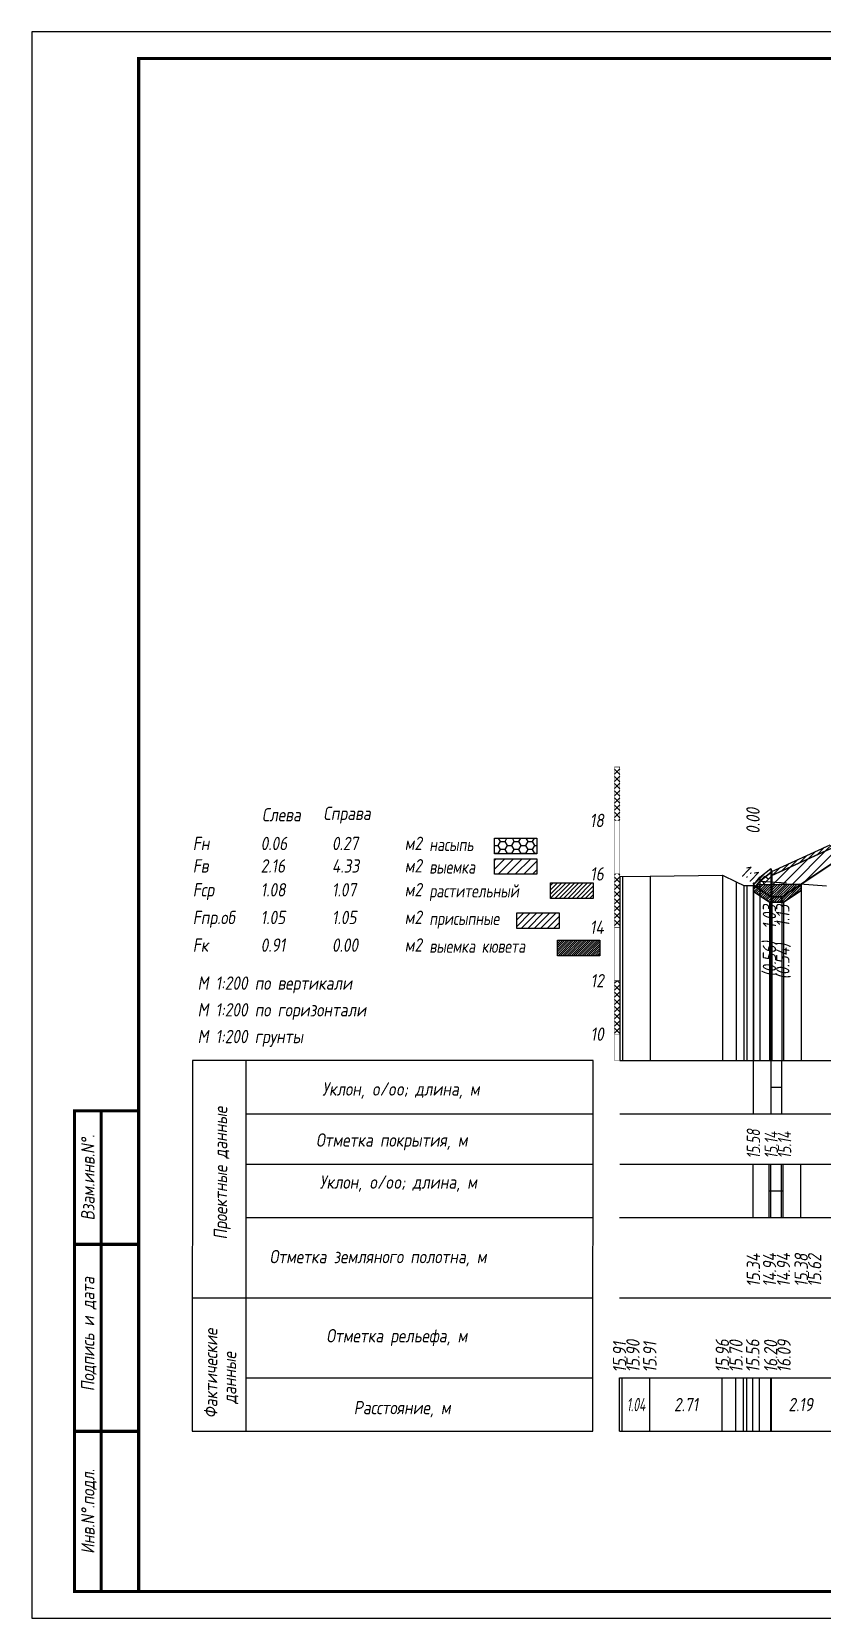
# Model space of a CAD drawing. Extents: x -717 to 1451, y -133302 to 233.
# Drawn here: x -30.1 to 117.9, y -96769.4 to -96472.4 of the extents above; entities that cross this region are included whole.
import ezdxf
from ezdxf.enums import TextEntityAlignment as Align

# ---------------------------------------------------------------- set-up
doc = ezdxf.new("R2010")
doc.units = 0
doc.linetypes.add('штриховая', pattern=[0.75, 0.5, -0.25])
for name, color, linetype in [('Зарамочное оформление', 7, 'Continuous'), ('Интерполированный поперечник', 2, 'Continuous'), ('Код_510', 7, 'Continuous'), ('Код_514', 1, 'Continuous'), ('Код_516', 1, 'Continuous'), ('Контур_0', 7, 'Continuous'), ('Контур_508', 7, 'Continuous'), ('Контур_512', 7, 'Continuous'), ('Контур_513', 7, 'Continuous'), ('Красный поперечник', 1, 'Continuous'), ('Линейка абсолютных высот', 7, 'Continuous'), ('Объем выемки', 7, 'Continuous'), ('Объем кюветов', 7, 'Continuous'), ('Объем насыпи', 7, 'Continuous'), ('Объем присыпных обочин', 7, 'Continuous'), ('Объем срезки растительного слоя', 7, 'Continuous'), ('Объём_2650', 7, 'Continuous'), ('Объём_2661', 7, 'Continuous'), ('Объём_2663', 7, 'Continuous'), ('Объём_2664', 7, 'Continuous'), ('Объём_2666', 7, 'Continuous'), ('Рабочие отметки', 7, 'Continuous'), ('Рабочие отметки доп.', 7, 'Continuous'), ('Таблица', 7, 'Continuous'), ('Уклоны проезжей части', 7, 'Continuous'), ('Черный поперечник', 3, 'Continuous')]:
    doc.layers.add(name, color=color, linetype=linetype)
for name, color, linetype, true_color in [('Контур_2583', 3, 'Continuous', 0x00ff00), ('Контур_2584', 3, 'Continuous', 0x00ff00), ('Контур_2736', 4, 'Continuous', 0x00ffff), ('Контур_2737', 4, 'Continuous', 0x00ffff), ('Контур_2738', 4, 'Continuous', 0x00ffff), ('Контур_2739', 4, 'Continuous', 0x00ffff), ('Контур_2741', 4, 'Continuous', 0x00ffff), ('Контур_2742', 4, 'Continuous', 0x00ffff), ('Контур_2743', 4, 'Continuous', 0x00ffff), ('Контур_2744', 7, 'Continuous', 0xa4ffff), ('Контур_2745', 7, 'Continuous', 0xa4ffff), ('Контур_2747', 4, 'Continuous', 0x00ffff), ('Контур_2748', 4, 'Continuous', 0x00ffff), ('Контур_2749', 4, 'Continuous', 0x00ffff), ('Контур_2750', 4, 'Continuous', 0x00ffff), ('Контур_2751', 4, 'Continuous', 0x00ffff), ('Контур_2752', 4, 'Continuous', 0x00ffff), ('Контур_703', 4, 'Continuous', 0x00ffff), ('Контур_705', 4, 'Continuous', 0x00ffff), ('Контур_707', 4, 'Continuous', 0x00ffff), ('Контур_720', 131, 'Continuous', 0xaaffff), ('Объём_2563', 7, 'Continuous', 0xff8000), ('Объём_2570', 7, 'Continuous', 0x80ff00), ('Объём_2583', 3, 'Continuous', 0x00ff00), ('Объём_2584', 3, 'Continuous', 0x00ff00), ('Объём_2594', 3, 'Continuous', 0x00ff00), ('Объём_2598', 3, 'Continuous', 0x00ff00), ('Объём_2600', 7, 'Continuous', 0x808000), ('Объём_2620', 2, 'Continuous', 0xffff00), ('Объём_2746', 2, 'Continuous', 0xffff00)]:
    doc.layers.add(name, color=color, linetype=linetype, true_color=true_color)
doc.styles.add('М', font='romand.shx', dxfattribs={"width": 0.8, "oblique": 10, "height": 2.5})
pattern_1 = [(45.0000013, (0, 0), (-0.67351924, 0.673519211), []), (135.0000003, (0, 0), (-0.673519222, -0.67351923), [])]

# ---------------------------------------------------------------- blocks, each defined once
blk = doc.blocks.new('условные обозначения')
at = {"layer": 'Объём_2563'}
h = blk.add_hatch(dxfattribs=at)
h.set_pattern_fill('ANSI31', color=256, scale=0.3)
h.set_pattern_definition([(45, (-34.5, -100.5), (-0.673519, 0.673519), [])])
h.paths.add_polyline_path([(18.26, 7.53), (27.08, 7.53), (27.08, 4.62), (18.26, 4.62)])
at = {"layer": 'Объём_2570'}
h = blk.add_hatch(dxfattribs=at)
h.set_pattern_fill('ANSI31', color=3, scale=0.2)
h.set_pattern_definition([(45, (-32.9034, -100.5), (-0.4490128, 0.4490128), [])])
h.paths.add_polyline_path([(25.29, 13.16), (34.12, 13.16), (34.12, 10.25), (25.29, 10.25)])
at = {"layer": 'Объём_2600'}
h = blk.add_hatch(dxfattribs=at)
h.set_pattern_fill('ANSI31', color=6, scale=0.4)
h.set_pattern_definition([(45, (-34.5, -100.5), (-0.898026, 0.898026), [])])
h.paths.add_polyline_path([(13.63, 17.67), (22.46, 17.67), (22.46, 14.76), (13.63, 14.76)])
at = {"layer": 'Объём_2620'}
h = blk.add_hatch(dxfattribs=at)
h.set_pattern_fill('ANSI31', color=2, scale=0.1)
h.set_pattern_definition([(45, (-33.755, -100.5), (-0.2245064, 0.2245064), [])])
h.paths.add_polyline_path([(26.75, 2.41), (35.57, 2.41), (35.57, -0.5), (26.75, -0.5)])
at = {"layer": 'Объём_2650'}
h = blk.add_hatch(dxfattribs=at)
h.set_pattern_fill('HONEY', color=5, scale=0.3)
h.set_pattern_definition([(0, (-34.5, -100.5), (1.42875, 0.824889), [0.9525, -1.905]), (120, (-34.5, -100.5), (-1.42875, 0.824889), [0.9525, -1.905]), (60, (-34.5, -100.5), (3e-09, 1.6497784), [-1.905, 0.9525])])
h.paths.add_polyline_path([(13.63, 21.49), (22.46, 21.49), (22.46, 18.58), (13.63, 18.58)])
at = {"layer": 'Объём_2563'}
blk.add_lwpolyline([(18.26, 7.53), (27.08, 7.53), (27.08, 4.62), (18.26, 4.62)], close=True, dxfattribs=at)
at = {"layer": 'Объём_2620', "color": 2}
blk.add_lwpolyline([(26.75, 2.41), (35.57, 2.41), (35.57, -0.5), (26.75, -0.5)], close=True, dxfattribs=at)
at = {"layer": 'Объём_2650', "color": 5}
blk.add_lwpolyline([(13.63, 21.49), (22.46, 21.49), (22.46, 18.58), (13.63, 18.58)], close=True, dxfattribs=at)
at = {"layer": 'Объём_2650', "color": 6}
blk.add_lwpolyline([(13.63, 17.67), (22.46, 17.67), (22.46, 14.76), (13.63, 14.76)], close=True, dxfattribs=at)
at = {"layer": 'Объём_2650', "color": 3}
blk.add_lwpolyline([(25.29, 13.16), (34.12, 13.16), (34.12, 10.25), (25.29, 10.25)], close=True, dxfattribs=at)
at = {"layer": 'Объем насыпи', "color": 1, "style": 'М', "oblique": 10, "width": 0.8}
for s, p in [('насыпь', (0.09, 19.09)), ('выемка', (0.09, 14.89)), ('растительный', (0.09, 10.42)), ('присыпные', (0.09, 5.24)), ('выемка кювета', (0.09, 0.06))]:
    blk.add_text(s, height=2.5, dxfattribs=at).set_placement(p)

msp = doc.modelspace()

# ---------------------------------------------------------------- hatches: boundary and pattern name
at = {"layer": 'Линейка абсолютных высот'}
h = msp.add_hatch(dxfattribs=at)
h.set_pattern_fill('ANSI37', scale=0.3, style=0)
h.set_pattern_definition(pattern_1)
h.paths.add_polyline_path([(80, -96620.071), (80, -96610.071), (79, -96610.071), (79, -96620.071)])
h = msp.add_hatch(dxfattribs=at)
h.set_pattern_fill('ANSI37', scale=0.3, style=0)
h.set_pattern_definition(pattern_1)
h.paths.add_polyline_path([(80, -96640.071), (80, -96630.071), (79, -96630.071), (79, -96640.071)])
h = msp.add_hatch(dxfattribs=at)
h.set_pattern_fill('ANSI37', scale=0.3, style=0)
h.set_pattern_definition(pattern_1)
h.paths.add_polyline_path([(80, -96660.071), (80, -96650.071), (79, -96650.071), (79, -96660.071)])
at = {"layer": 'Объём_2570'}
h = msp.add_hatch(dxfattribs=at)
h.set_pattern_fill('ANSI31', color=256, scale=0.2)
h.paths.add_polyline_path([(140.998, -96622.688), (136.079, -96622.84), (135.579, -96622.08), (129.172, -96622.696), (124.573, -96623.538), (119.379, -96625.356), (108.426, -96630.367), (108.287, -96629.829), (106.21, -96631.406), (105, -96632.916), (105, -96632.166), (106.21, -96630.656), (108.287, -96629.079), (108.426, -96629.617), (119.379, -96624.606), (124.573, -96622.788), (129.172, -96621.946), (135.579, -96621.33), (136.079, -96622.09), (140.994, -96621.938)])
at = {"layer": 'Объём_2600'}
h = msp.add_hatch(dxfattribs=at)
h.set_pattern_fill('ANSI31', color=6, scale=0.4)
h.paths.add_polyline_path([(108.426, -96630.367), (119.379, -96625.356), (124.573, -96623.538), (127.361, -96623.028), (113.946, -96631.971), (105.612, -96632.153), (106.21, -96631.406), (108.287, -96629.829)])
at = {"layer": 'Объём_2620'}
h = msp.add_hatch(dxfattribs=at)
h.set_pattern_fill('ANSI31', color=2, scale=0.1)
h.paths.add_polyline_path([(113.946, -96631.971), (113.946, -96633.173), (110.63, -96635.384), (108.024, -96635.384), (105, -96633.368), (105, -96632.916), (105.612, -96632.153)])

# ---------------------------------------------------------------- linework, layer by layer
at = {"layer": 'Интерполированный поперечник', "linetype": 'штриховая', "ltscale": 10, "flags": 128}
msp.add_lwpolyline([(106.21, -96631.406), (292.429, -96645)], dxfattribs=at)
at = {"layer": 'Код_510'}
for p, q in [((79.946, -96734.421), (79.946, -96724.421)), ((80.421, -96734.421), (80.421, -96724.421)), ((85.615, -96734.421), (85.615, -96724.421)), ((99.184, -96734.421), (99.184, -96724.421)), ((101.734, -96734.421), (101.734, -96724.421)), ((103.149, -96734.421), (103.149, -96724.421)), ((103.745, -96734.421), (103.745, -96724.421)), ((104.88, -96734.421), (104.88, -96724.421)), ((106.156, -96734.421), (106.156, -96724.421)), ((108.233, -96734.421), (108.233, -96724.421)), ((108.372, -96734.421), (108.372, -96724.421))]:
    msp.add_line(p, q, dxfattribs=at)
at = {"layer": 'Код_514'}
for p, q in [((105, -96675), (105, -96665)), ((108.327, -96675), (108.327, -96665)), ((110.327, -96675), (110.327, -96665)), ((108.327, -96670), (110.327, -96670))]:
    msp.add_line(p, q, dxfattribs=at)
at = {"layer": 'Код_516'}
for p, q in [((104.946, -96694.421), (104.946, -96684.421)), ((107.97, -96694.421), (107.97, -96684.421)), ((108.272, -96694.421), (108.272, -96684.421)), ((110.272, -96694.421), (110.272, -96684.421)), ((110.575, -96694.421), (110.575, -96684.421)), ((113.892, -96694.421), (113.892, -96684.421)), ((113.892, -96694.421), (113.892, -96684.421)), ((107.97, -96689.421), (108.272, -96689.421)), ((108.272, -96689.421), (110.272, -96689.421)), ((110.272, -96689.421), (110.575, -96689.421))]:
    msp.add_line(p, q, dxfattribs=at)
at = {"layer": 'Контур_0', "flags": 128}
for points in [[(133.994, -96618.606), (113.946, -96631.971), (113.946, -96631.971), (113.946, -96631.971), (113.946, -96631.971), (113.946, -96631.971), (113.946, -96631.971), (113.946, -96631.971), (113.946, -96631.971), (113.946, -96631.971), (113.946, -96631.971), (113.946, -96631.971), (113.946, -96631.971), (113.946, -96631.971), (113.946, -96631.971), (110.327, -96634.384), (108.327, -96634.384), (105, -96632.166), (105, -96632.166), (105, -96632.166), (105, -96632.166), (105, -96632.166), (105, -96632.166), (105, -96632.166), (105, -96632.166), (105, -96632.166), (105, -96632.166), (105, -96632.166), (105, -96632.166), (105, -96632.166)], [(133.994, -96618.606), (113.946, -96631.971), (113.946, -96631.971), (113.946, -96631.971), (113.946, -96631.971), (113.946, -96631.971), (113.946, -96631.971), (113.946, -96631.971), (113.946, -96631.971), (113.946, -96631.971), (113.946, -96631.971), (113.946, -96631.971), (113.946, -96631.971), (113.946, -96631.971), (113.946, -96631.971), (110.327, -96634.384)]]:
    msp.add_lwpolyline(points, dxfattribs=at)
at = {"layer": 'Контур_2583', "flags": 128}
for points in [[(105, -96633.368), (108.024, -96635.384), (108.327, -96635.384), (108.327, -96634.384), (105, -96632.166), (105, -96633.368)], [(113.946, -96633.173), (113.946, -96631.971), (110.327, -96634.384), (110.327, -96635.384), (110.63, -96635.384), (113.946, -96633.173)]]:
    msp.add_lwpolyline(points, dxfattribs=at)
at = {"layer": 'Контур_2584', "flags": 128}
msp.add_lwpolyline([(110.327, -96635.384), (110.327, -96634.384), (108.327, -96634.384), (108.327, -96635.384), (110.327, -96635.384)], dxfattribs=at)
at = {"layer": 'Контур_2736', "flags": 128}
for points in [[(133.994, -96618.606), (113.946, -96631.971)], [(113.946, -96631.971), (110.327, -96634.384)]]:
    msp.add_lwpolyline(points, dxfattribs=at)
at = {"layer": 'Контур_2737', "flags": 128}
msp.add_lwpolyline([(113.946, -96631.971), (113.946, -96631.971)], dxfattribs=at)
at = {"layer": 'Контур_2738', "flags": 128}
msp.add_lwpolyline([(113.946, -96631.971), (113.946, -96631.971)], dxfattribs=at)
at = {"layer": 'Контур_2739', "flags": 128}
msp.add_lwpolyline([(113.946, -96631.971), (113.946, -96631.971)], dxfattribs=at)
at = {"layer": 'Контур_2741', "flags": 128}
msp.add_lwpolyline([(105, -96632.166), (105, -96632.166)], dxfattribs=at)
at = {"layer": 'Контур_2742', "flags": 128}
msp.add_lwpolyline([(105, -96632.166), (105, -96632.166)], dxfattribs=at)
at = {"layer": 'Контур_2743', "flags": 128}
msp.add_lwpolyline([(105, -96632.166), (105, -96632.166)], dxfattribs=at)
at = {"layer": 'Контур_2744', "flags": 128}
msp.add_lwpolyline([(105, -96632.166), (105, -96632.166)], dxfattribs=at)
msp.add_lwpolyline([(105, -96632.166), (105, -96632.166)], dxfattribs=at)
msp.add_lwpolyline([(105, -96632.166), (105, -96632.166)], dxfattribs=at)
msp.add_lwpolyline([(105, -96632.166), (105, -96632.166)], dxfattribs=at)
msp.add_lwpolyline([(105, -96632.166), (105, -96632.166)], dxfattribs=at)
msp.add_lwpolyline([(105, -96632.166), (105, -96632.166)], dxfattribs=at)
at = {"layer": 'Контур_2745', "flags": 128}
msp.add_lwpolyline([(113.946, -96631.971), (113.946, -96631.971)], dxfattribs=at)
msp.add_lwpolyline([(113.946, -96631.971), (113.946, -96631.971)], dxfattribs=at)
msp.add_lwpolyline([(113.946, -96631.971), (113.946, -96631.971)], dxfattribs=at)
msp.add_lwpolyline([(113.946, -96631.971), (113.946, -96631.971)], dxfattribs=at)
msp.add_lwpolyline([(113.946, -96631.971), (113.946, -96631.971)], dxfattribs=at)
msp.add_lwpolyline([(113.946, -96631.971), (113.946, -96631.971)], dxfattribs=at)
at = {"layer": 'Контур_2747', "flags": 128}
msp.add_lwpolyline([(113.946, -96631.971), (113.946, -96631.971)], dxfattribs=at)
at = {"layer": 'Контур_2748', "flags": 128}
msp.add_lwpolyline([(113.946, -96631.971), (113.946, -96631.971)], dxfattribs=at)
at = {"layer": 'Контур_2749', "flags": 128}
msp.add_lwpolyline([(113.946, -96631.971), (113.946, -96631.971)], dxfattribs=at)
at = {"layer": 'Контур_2750', "flags": 128}
msp.add_lwpolyline([(105, -96632.166), (105, -96632.166)], dxfattribs=at)
at = {"layer": 'Контур_2751', "flags": 128}
msp.add_lwpolyline([(105, -96632.166), (105, -96632.166)], dxfattribs=at)
at = {"layer": 'Контур_2752', "flags": 128}
msp.add_lwpolyline([(105, -96632.166), (105, -96632.166)], dxfattribs=at)
at = {"layer": 'Контур_508', "flags": 128}
msp.add_lwpolyline([(105, -96633.368), (108.024, -96635.384), (108.327, -96635.384), (110.327, -96635.384), (110.63, -96635.384), (113.946, -96633.173), (113.946, -96631.971), (127.707, -96622.797), (140.994, -96622.398), (140.994, -96621.938), (157.267, -96621.437), (178.59, -96620.718), (181.744, -96620.624), (200.084, -96620.075), (221.964, -96619.401), (221.964, -96622.382), (240.32, -96622.933), (271.083, -96643.442)], dxfattribs=at)
at = {"layer": 'Контур_512', "flags": 128}
msp.add_lwpolyline([(105, -96633.368), (108.024, -96635.384), (108.327, -96635.384), (110.327, -96635.384), (110.63, -96635.384), (113.946, -96633.173), (113.946, -96631.971), (127.707, -96622.797), (140.994, -96622.398)], dxfattribs=at)
at = {"layer": 'Контур_513', "flags": 128}
msp.add_lwpolyline([(105, -96633.368), (108.024, -96635.384), (108.327, -96635.384), (110.327, -96635.384), (110.63, -96635.384), (113.946, -96633.173), (113.946, -96631.971), (127.707, -96622.797), (140.994, -96622.398), (140.994, -96621.938), (157.267, -96621.437), (178.59, -96620.718), (181.744, -96620.624), (200.084, -96620.075), (221.964, -96619.401), (221.964, -96622.382), (240.32, -96622.933), (271.083, -96643.442)], dxfattribs=at)
at = {"layer": 'Контур_703', "flags": 128}
msp.add_lwpolyline([(133.994, -96618.606), (113.946, -96631.971)], dxfattribs=at)
at = {"layer": 'Контур_705', "flags": 128}
msp.add_lwpolyline([(113.946, -96631.971), (113.946, -96631.971)], dxfattribs=at)
at = {"layer": 'Контур_707', "flags": 128}
msp.add_lwpolyline([(108.327, -96634.384), (105, -96632.166)], dxfattribs=at)
at = {"layer": 'Контур_720', "flags": 128}
msp.add_lwpolyline([(110.327, -96634.384), (108.327, -96634.384)], dxfattribs=at)
at = {"layer": 'Красный поперечник'}
for p, q in [((110.327, -96634.384), (133.994, -96618.606)), ((105, -96632.166), (108.327, -96634.384)), ((105, -96633.368), (105, -96665)), ((108.327, -96634.384), (110.327, -96634.384)), ((113.946, -96631.971), (113.946, -96665)), ((113.946, -96633.173), (113.946, -96665)), ((108.024, -96635.384), (108.024, -96665)), ((108.327, -96635.384), (108.327, -96665)), ((110.327, -96635.384), (110.327, -96665)), ((110.63, -96635.384), (110.63, -96665))]:
    msp.add_line(p, q, dxfattribs=at)
at = {"layer": 'Линейка абсолютных высот', "color": 7, "const_width": 0.1, "flags": 128}
for points in [[(80, -96620.071), (80, -96610.071), (79, -96610.071), (79, -96620.071), (80, -96620.071)], [(80, -96630.071), (80, -96620.071), (79, -96620.071), (79, -96630.071), (80, -96630.071)], [(80, -96640.071), (80, -96630.071), (79, -96630.071), (79, -96640.071), (80, -96640.071)], [(80, -96650.071), (80, -96640.071), (79, -96640.071), (79, -96650.071), (80, -96650.071)], [(80, -96660.071), (80, -96650.071), (79, -96650.071), (79, -96660.071), (80, -96660.071)], [(80, -96665), (80, -96660.071), (79, -96660.071), (79, -96665), (80, -96665)]]:
    msp.add_lwpolyline(points, dxfattribs=at)
at = {"layer": 'Объём_2570', "flags": 128}
msp.add_lwpolyline([(119.379, -96625.356), (108.426, -96630.367), (108.287, -96629.829), (106.21, -96631.406), (105, -96632.916), (105, -96632.166), (106.21, -96630.656), (108.287, -96629.079), (108.426, -96629.617), (119.379, -96624.606)], dxfattribs=at)
at = {"layer": 'Объём_2583', "flags": 128}
for points in [[(105, -96633.368), (108.024, -96635.384), (108.327, -96635.384), (108.327, -96634.384), (105, -96632.166), (105, -96633.368)], [(113.946, -96633.173), (113.946, -96631.971), (110.327, -96634.384), (110.327, -96635.384), (110.63, -96635.384), (113.946, -96633.173)]]:
    msp.add_lwpolyline(points, dxfattribs=at)
at = {"layer": 'Объём_2584', "flags": 128}
msp.add_lwpolyline([(110.327, -96635.384), (110.327, -96634.384), (108.327, -96634.384), (108.327, -96635.384), (110.327, -96635.384)], dxfattribs=at)
at = {"layer": 'Объём_2594', "flags": 128}
for points in [[(108.327, -96634.384), (105, -96632.166)], [(113.946, -96631.971), (110.327, -96634.384)]]:
    msp.add_lwpolyline(points, dxfattribs=at)
at = {"layer": 'Объём_2598', "flags": 128}
msp.add_lwpolyline([(110.327, -96634.384), (108.327, -96634.384)], dxfattribs=at)
at = {"layer": 'Объём_2620', "flags": 128}
msp.add_lwpolyline([(113.946, -96631.971), (113.946, -96633.173), (110.63, -96635.384), (108.024, -96635.384), (105, -96633.368), (105, -96632.916), (105.612, -96632.153), (113.946, -96631.971), (113.946, -96631.971)], dxfattribs=at)
at = {"layer": 'Объём_2650', "color": 6, "flags": 128}
msp.add_lwpolyline([(108.426, -96630.367), (119.379, -96625.356), (124.573, -96623.538), (127.361, -96623.028), (113.946, -96631.971), (105.612, -96632.153), (106.21, -96631.406), (108.287, -96629.829), (108.426, -96630.367), (108.426, -96630.367)], dxfattribs=at)
at = {"layer": 'Объём_2661', "flags": 128}
msp.add_lwpolyline([(133.994, -96618.606), (113.946, -96631.971)], dxfattribs=at)
at = {"layer": 'Объём_2663', "flags": 128}
for points in [[(108.327, -96634.384), (105, -96632.166)], [(113.946, -96631.971), (110.327, -96634.384)]]:
    msp.add_lwpolyline(points, dxfattribs=at)
at = {"layer": 'Объём_2664', "flags": 128}
msp.add_lwpolyline([(110.327, -96634.384), (108.327, -96634.384)], dxfattribs=at)
at = {"layer": 'Объём_2666', "flags": 128}
msp.add_lwpolyline([(133.994, -96618.606), (113.946, -96631.971)], dxfattribs=at)
at = {"layer": 'Объём_2746', "flags": 128}
msp.add_lwpolyline([(105.392, -96632.427), (108.327, -96634.384), (110.327, -96634.384), (113.946, -96631.971), (113.946, -96633.173), (110.63, -96635.384), (108.024, -96635.384), (105, -96633.368), (105, -96632.916), (105.392, -96632.427), (105.392, -96632.427)], dxfattribs=at)
at = {"layer": 'Таблица'}
for p, q in [((80, -96665), (296.083, -96665)), ((80, -96675), (296.083, -96675)), ((80, -96684.421), (296.083, -96684.421)), ((79.946, -96694.421), (296.028, -96694.421)), ((79.946, -96709.421), (296.028, -96709.421)), ((79.946, -96724.421), (296.028, -96724.421)), ((79.946, -96734.421), (296.028, -96734.421))]:
    msp.add_line(p, q, dxfattribs=at)
at = {"layer": 'Таблица', "linetype": 'Continuous', "flags": 128}
for points in [[(0, -96665), (-0.054, -96734.421)], [(75, -96665), (0, -96665)], [(10, -96665), (10, -96734.421)], [(74.946, -96734.421), (75, -96665)], [(10, -96675), (75, -96675)], [(10, -96684.421), (75, -96684.421)], [(9.946, -96694.421), (74.946, -96694.421)], [(-0.054, -96709.421), (74.946, -96709.421)], [(9.946, -96724.421), (74.946, -96724.421)], [(-0.054, -96734.421), (74.946, -96734.421)]]:
    msp.add_lwpolyline(points, dxfattribs=at)
at = {"layer": 'Черный поперечник', "color": 7}
for p, q in [((80, -96630.522), (80, -96665)), ((80.475, -96630.549), (80.475, -96665)), ((85.67, -96630.496), (85.67, -96665)), ((99.239, -96630.284), (99.239, -96665)), ((101.788, -96631.589), (101.788, -96665)), ((106.21, -96630.656), (106.21, -96665)), ((108.287, -96629.079), (108.287, -96665)), ((108.426, -96629.617), (108.426, -96665)), ((103.203, -96632.236), (103.203, -96665)), ((103.799, -96632.235), (103.799, -96665)), ((104.934, -96632.249), (104.934, -96665))]:
    msp.add_line(p, q, dxfattribs=at)
at = {"layer": 'Черный поперечник', "flags": 128}
msp.add_lwpolyline([(80, -96630.522), (80.475, -96630.549), (85.67, -96630.496), (99.239, -96630.284), (101.788, -96631.589), (103.203, -96632.236), (103.799, -96632.235), (104.934, -96632.249), (106.21, -96630.656), (108.287, -96629.079), (108.426, -96629.617), (119.379, -96624.606)], dxfattribs=at)

# ---------------------------------------------------------------- block references
at = {"layer": 'Объём_2570', "xscale": 0.9}
msp.add_blockref('условные обозначения', (44.274, -96644.907), dxfattribs=at)

# ---------------------------------------------------------------- texts
at = {"style": 'М', "oblique": 10, "width": 0.8}
msp.add_text('М 1:200 грунты', height=2.5, dxfattribs=at).set_placement((0.973, -96661.769))
at = {"layer": 'Код_510', "style": 'М', "oblique": 10, "width": 0.8}
for s, p in [('15.91', (79.946, -96723.421)), ('15.90', (82.462, -96723.421)), ('15.91', (85.615, -96723.421)), ('15.96', (99.184, -96723.421)), ('15.70', (101.734, -96723.421)), ('15.56', (104.88, -96723.421)), ('16.20', (108.233, -96723.421)), ('16.09', (110.733, -96723.421))]:
    msp.add_text(s, height=2.5, rotation=90, dxfattribs=at).set_placement(p, align=Align.MIDDLE_LEFT)
at = {"layer": 'Код_510', "style": 'М', "oblique": 10}
for s, width, p in [('1.04', 0.6, (83.018, -96729.421)), ('2.71', 0.8, (92.4, -96729.421)), ('2.19', 0.8, (113.848, -96729.421))]:
    msp.add_text(s, height=2.5, dxfattribs=dict(at, width=width)).set_placement(p, align=Align.MIDDLE_CENTER)
at = {"layer": 'Код_514', "style": 'М', "oblique": 10, "width": 0.7}
for s, p in [('15.58', (105, -96683.382)), ('15.14', (108.327, -96683.382)), ('15.14', (110.827, -96683.382))]:
    msp.add_text(s, height=2.5, rotation=90, dxfattribs=at).set_placement(p, align=Align.MIDDLE_LEFT)
at = {"layer": 'Код_516', "style": 'М', "oblique": 10, "width": 0.8}
for s, p in [('15.34', (105, -96707.371)), ('14.94', (108.024, -96707.371)), ('14.94', (110.63, -96707.371)), ('15.38', (113.946, -96707.371)), ('15.62', (116.446, -96707.371))]:
    msp.add_text(s, height=2.5, rotation=90, dxfattribs=at).set_placement(p, align=Align.MIDDLE_LEFT)
at = {"layer": 'Линейка абсолютных высот', "style": 'М', "oblique": 10, "width": 0.8}
for s, p in [('18', (77, -96620.071)), ('16', (77, -96630.071)), ('14', (77, -96640.071)), ('12', (77, -96650.071)), ('10', (77, -96660.071))]:
    msp.add_text(s, height=2.5, dxfattribs=at).set_placement(p, align=Align.MIDDLE_RIGHT)
at = {"layer": 'Объем выемки', "style": 'М', "oblique": 10, "width": 0.8}
for s, p in [('Fв', (0.085, -96629.835)), ('2.16', (12.785, -96629.835)), ('4.33', (26.126, -96629.835)), ('м2', (39.731, -96629.802))]:
    msp.add_text(s, height=2.5, dxfattribs=at).set_placement(p)
at = {"layer": 'Объем кюветов', "style": 'М', "oblique": 10, "width": 0.8}
for s, p in [('Fк', (0.085, -96644.66)), ('0.91', (12.785, -96644.66)), ('0.00', (26.126, -96644.66)), ('м2', (39.731, -96644.627))]:
    msp.add_text(s, height=2.5, dxfattribs=at).set_placement(p)
at = {"layer": 'Объем насыпи', "style": 'М', "oblique": 10, "width": 0.8}
for s, p in [('Слева', (13.029, -96620.249)), ('Справа', (24.522, -96619.982)), ('Fн', (0.085, -96625.63)), ('0.06', (12.785, -96625.63)), ('0.27', (26.126, -96625.63)), ('м2', (39.731, -96625.597))]:
    msp.add_text(s, height=2.5, dxfattribs=at).set_placement(p)
at = {"layer": 'Объем присыпных обочин', "style": 'М', "oblique": 10, "width": 0.8}
for s, p in [('Fпр.об', (0.085, -96639.481)), ('1.05', (12.785, -96639.481)), ('1.05', (26.126, -96639.481)), ('м2', (39.731, -96639.448))]:
    msp.add_text(s, height=2.5, dxfattribs=at).set_placement(p)
at = {"layer": 'Объем срезки растительного слоя', "style": 'М', "oblique": 10, "width": 0.8}
for s, p in [('Fср', (0.085, -96634.303)), ('1.08', (12.785, -96634.303)), ('1.07', (26.126, -96634.303)), ('м2', (39.731, -96634.269))]:
    msp.add_text(s, height=2.5, dxfattribs=at).set_placement(p)
at = {"layer": 'Рабочие отметки', "color": 1, "style": 'М', "oblique": 10, "width": 0.8}
msp.add_text('0.00', height=2.5, rotation=90, dxfattribs=at).set_placement((104.922, -96622.597), align=Align.MIDDLE_LEFT)
for s, p in [('1.03', (107.999, -96635.822)), ('1.13', (110.499, -96635.822))]:
    msp.add_text(s, height=2.5, rotation=90, dxfattribs=at).set_placement(p, align=Align.MIDDLE_RIGHT)
at = {"layer": 'Рабочие отметки доп.', "color": 1, "style": 'М', "oblique": 10, "width": 0.8}
for s, p in [('(0.56)', (107.999, -96642.672)), ('(0.54)', (110.499, -96643.104))]:
    msp.add_text(s, height=2.5, rotation=90, dxfattribs=at).set_placement(p, align=Align.MIDDLE_RIGHT)
at = {"layer": 'Таблица', "style": 'М', "oblique": 10, "width": 0.8}
for s, p in [('М 1:200 по вертикали', (0.973, -96651.769)), ('М 1:200 по горизонтали', (0.973, -96656.769)), ('Уклон, o/oo; длина, м', (24.315, -96671.584)), ('Отметка покрытия, м', (23.148, -96681.139)), ('Уклон, o/oo; длина, м', (23.824, -96689.017)), ('Отметка земляного полотна, м', (14.462, -96702.965)), ('Отметка рельефа, м', (25.077, -96717.777)), ('Расстояние, м', (30.202, -96731.23))]:
    msp.add_text(s, height=2.5, dxfattribs=at).set_placement(p)
for s, p in [('Проектные данные ', (6.519, -96698.527)), ('Фактические ', (4.698, -96731.981)), ('данные', (8.204, -96729.276))]:
    msp.add_text(s, height=2.5, rotation=90, dxfattribs=at).set_placement(p)
at = {"layer": 'Уклоны проезжей части', "color": 1, "style": 'М', "oblique": 10, "width": 0.8}
msp.add_text('1:1.5', height=2.5, rotation=326.30994, dxfattribs=at).set_placement((103.957, -96632.218), align=Align.BOTTOM_CENTER)

# ---------------------------------------------------------------- wipeouts: each hides what was drawn before it
msp.add_wipeout([(-10.054, -96674.421), (-22.054, -96674.421), (-22.054, -96764.421), (-10.054, -96764.421)]).dxf.layer = 'Зарамочное оформление'

# ---------------------------------------------------------------- next in the draw order: linework, layer by layer
at = {"flags": 128}
msp.add_lwpolyline([(-30.054, -96769.421), (389.946, -96769.421), (389.946, -96472.421), (-30.054, -96472.421)], close=True, dxfattribs=at)
at = {"const_width": 0.6, "flags": 128}
msp.add_lwpolyline([(-10.054, -96764.421), (384.946, -96764.421), (384.946, -96477.421), (-10.054, -96477.421)], close=True, dxfattribs=at)
at = {"layer": 'Зарамочное оформление', "linetype": 'Continuous', "lineweight": -3, "const_width": 0.6, "flags": 128}
for points in [[(-10.054, -96764.421), (-22.054, -96764.421), (-22.054, -96674.421), (-10.054, -96674.421)], [(-17.054, -96764.421), (-17.054, -96674.421)], [(-22.054, -96699.421), (-10.054, -96699.421)], [(-22.054, -96734.421), (-10.054, -96734.421)]]:
    msp.add_lwpolyline(points, dxfattribs=at)

# ---------------------------------------------------------------- next in the draw order: texts
at = {"layer": 'Зарамочное оформление', "lineweight": 15, "style": 'М', "oblique": 10, "width": 0.8}
for s, p in [('Взам.инв.N%%d.', (-19.554, -96686.921)), ('Подпись и дата', (-19.572, -96716.227)), ('Инв.N%%d.подл.', (-19.554, -96749.421))]:
    msp.add_text(s, height=2.5, rotation=90, dxfattribs=at).set_placement(p, align=Align.MIDDLE_CENTER)

doc.saveas('drawing.dxf')
